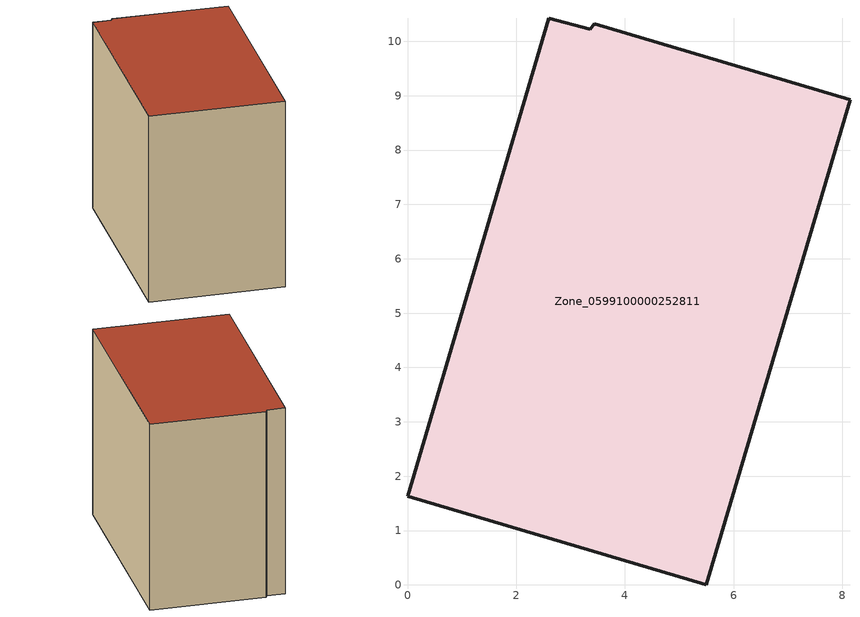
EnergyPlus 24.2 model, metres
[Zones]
Zone_0599100000252811
 floor ground (C_G): 3.36,10.22 3.43,10.32 8.14,8.93 5.5,0 0,1.63 2.6,10.43 z0.51
 wall outside (C_F): 5.5,0 8.14,8.93 3.43,10.32 3.36,10.22 2.6,10.43 0,1.63 5.5,0 z0.51:8.9
 roof outside (C_R): 3.43,10.32 3.36,10.22 2.6,10.43 0,1.63 5.5,0 8.14,8.93 z8.9
[BUILDING]
Pand.0599100000252811: North Axis=0; Terrain=City; Loads Convergence Tolerance Value=0.04; Temperature Convergence Tolerance Value=0.4; Solar Distribution=FullExterior; Maximum Number of Warmup Days=25; Minimum Number of Warmup Days=1
[Site:Location]
Rotterdam.The.Hague.AP_ZH_NLD Design_Conditions: Latitude=51.96; Longitude=4.45; Time Zone=1; Elevation=-4.5
[SITE:GROUNDTEMPERATURE:BUILDINGSURFACE]
18, 18, 18, 18, 18, 18, 18, 18, 18, 18, 18, 18
[MATERIAL] Thermal Absorptance=0.9; Solar Absorptance=0.7; Visible Absorptance=0.7
Name | Roughness | Thickness | Conductivity | Density | Specific Heat
G.TI.1975-1991 | MediumSmooth | 0.15 | 0.288461 | 540 | 1210
F.TI.1975-1991 | Rough | 0.3 | 0.230769 | 1920 | 840
R.TI.1975-1991 | MediumRough | 0.2 | 0.153846 | 1500 | 1000
[CONSTRUCTION]
C_G: G.TI.1975-1991
C_F: F.TI.1975-1991
C_R: R.TI.1975-1991
[ZONE]
Zone_0599100000252811: Type=1; Multiplier=1; Ceiling Height=Autocalculate; Volume=Autocalculate; Floor Area=autocalculate; Part of Total Floor Area=Yes
[ZONEINFILTRATION:DESIGNFLOWRATE]
Infil_Zone_0599100000252811: Zone or ZoneList or Space or SpaceList=Zone_0599100000252811; Schedule=AlwaysOn; Design Flow Rate Calculation Method=Flow/Area; Flow Rate per Floor Area=0.003; Constant Term Coefficient=1; Temperature Term Coefficient=0; Velocity Term Coefficient=0; Velocity Squared Term Coefficient=0
[HVACTEMPLATE:ZONE:IDEALLOADSAIRSYSTEM]
Zone_0599100000252811: Maximum Heating Supply Air Temperature=50; Minimum Cooling Supply Air Temperature=13; Maximum Heating Supply Air Humidity Ratio=0.0156; Minimum Cooling Supply Air Humidity Ratio=0.0077; Heating Limit=NoLimit; Cooling Limit=NoLimit; Dehumidification Control Type=ConstantSensibleHeatRatio; Cooling Sensible Heat Ratio=0.7; Dehumidification Setpoint=60; Humidification Control Type=None; Humidification Setpoint=30; Outdoor Air Method=None; Outdoor Air Flow Rate per Person=0.00944; Outdoor Air Flow Rate per Zone Floor Area=0; Outdoor Air Flow Rate per Zone=0; Demand Controlled Ventilation Type=None; Outdoor Air Economizer Type=NoEconomizer; Heat Recovery Type=None; Sensible Heat Recovery Effectiveness=0.7; Latent Heat Recovery Effectiveness=0.65
[ZONECONTROL:THERMOSTAT]
ThermostatControl_Zone_0599100000252811: Zone or ZoneList=Zone_0599100000252811; Control Type Schedule=DualSetpointControlType; Control 1=Thermostat_Zone_0599100000252811; Temperature Difference Between Cutout And Setpoint=0
[THERMOSTATSETPOINT:DUALSETPOINT]
Thermostat_Zone_0599100000252811: Heating Setpoint Temperature Schedule=HeatingSetpoint_Zone_0599100000252811; Cooling Setpoint Temperature Schedule=CoolingSetpoint_Zone_0599100000252811
[SCHEDULE:COMPACT]
HeatingSetpoint_Zone_0599100000252811: Through: 12/31, For: AllDays, Until: 24:00, 21
CoolingSetpoint_Zone_0599100000252811: Through: 12/31, For: AllDays, Until: 24:00, 24
DualSetpointControlType: Through: 12/31, For: AllDays, Until: 24:00, 4
AlwaysOn: Through: 12/31, For: AllDays, Until: 24:00, 1
